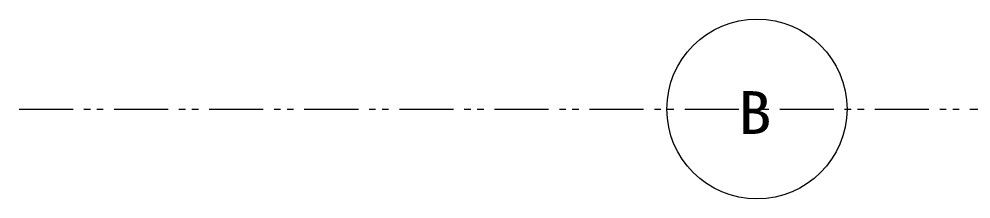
# Model space of a CAD drawing. Units: millimetres at full size. Extents: x -12803 to 120774, y -9413 to 101127.
# Drawn here: x 74362 to 77004, y 11301 to 11801 of the extents above; entities that cross this region are included whole.
import ezdxf
from ezdxf.enums import TextEntityAlignment as Align

# ---------------------------------------------------------------- set-up
doc = ezdxf.new("R2010")
doc.units = ezdxf.units.MM
doc.header["$LTSCALE"] = 30
doc.linetypes.add('DOUBLE_CHAIN1', pattern=[8.8, 5, -1, 0.6, -0.6, 0.6, -1])
doc.layers.add('0-0_NoName', color=7, linetype='Continuous')
doc.layers.add('2-0_通芯', color=7, linetype='DOUBLE_CHAIN1', lineweight=15)
doc.styles.add('ＭＳ ゴシック', font='')
doc.styles.get('ＭＳ ゴシック').set_extended_font_data('MS Gothic')

# ---------------------------------------------------------------- blocks, each defined once
blk = doc.blocks.new('グループ部品-732')
at = {"layer": '2-0_通芯'}
blk.add_line((74361.66, 11551.41), (120774.36, 11551.41), dxfattribs=at)

msp = doc.modelspace()

# ---------------------------------------------------------------- linework, layer by layer
at = {"layer": '2-0_通芯', "linetype": 'Continuous'}
msp.add_circle((76410.26, 11551.41), 250, dxfattribs=at)

# ---------------------------------------------------------------- block references
at = {"layer": '0-0_NoName'}
msp.add_blockref('グループ部品-732', (0, 0), dxfattribs=at)

# ---------------------------------------------------------------- texts
at = {"layer": '2-0_通芯', "style": 'ＭＳ ゴシック', "width": 1.15}
msp.add_text('B', height=118.9, dxfattribs=at).set_placement((76357.76, 11446.41), align=Align.BOTTOM_LEFT)

doc.saveas('drawing.dxf')
